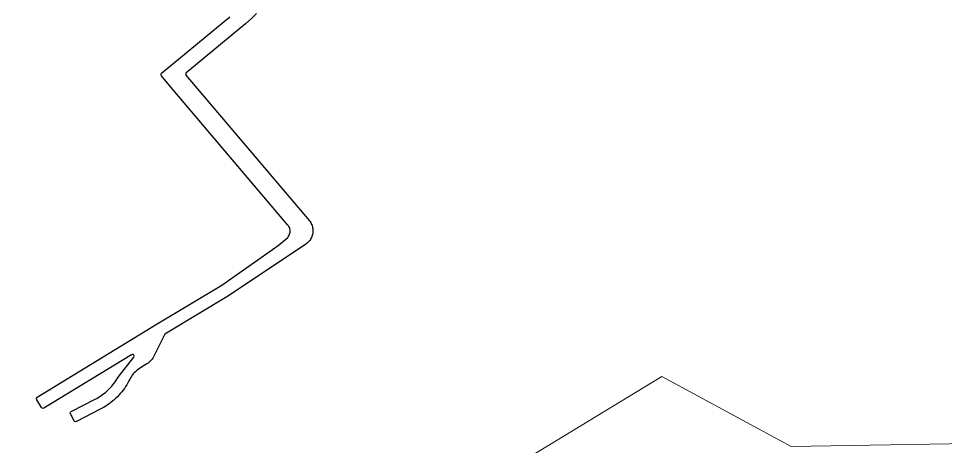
# Model space of a CAD drawing. Header units: millimetres. Extents: x 617751 to 636088, y 68402 to 77988.
# Drawn here: x 624438 to 624953, y 71483 to 71721 of the extents above; entities that cross this region are included whole.
import ezdxf

# ---------------------------------------------------------------- set-up
doc = ezdxf.new("R2010")
doc.units = ezdxf.units.MM
doc.header["$LTSCALE"] = 3
doc.header["$MEASUREMENT"] = 0
doc.layers.add('ALINHAMENTO PREDIAL', color=120, linetype='Continuous')
doc.layers.add('BAIRRO', color=30, linetype='Continuous')

msp = doc.modelspace()

# ---------------------------------------------------------------- linework, layer by layer
at = {"layer": 'ALINHAMENTO PREDIAL'}
msp.add_lwpolyline([(624570.34, 71723.62), (624567.34, 71720.69), (624564.25, 71717.86), (624561.07, 71715.13), (624531.19, 71690.27), (624531.03, 71689.78), (624531.12, 71689.27), (624599.81, 71608.22), (624600.18, 71607.72), (624600.51, 71607.2), (624600.8, 71606.66), (624601.06, 71606.1), (624601.28, 71605.52), (624601.46, 71604.93), (624601.59, 71604.33), (624601.69, 71603.71), (624601.74, 71603.1), (624601.75, 71602.48), (624601.72, 71601.86), (624601.64, 71601.25), (624601.53, 71600.64), (624601.37, 71600.05), (624601.17, 71599.46), (624600.93, 71598.89), (624600.66, 71598.34), (624600.34, 71597.81), (624599.99, 71597.3), (624599.61, 71596.81), (624599.19, 71596.36), (624598.75, 71595.93), (624598.27, 71595.53), (624597.77, 71595.17), (624554.92, 71566.37), (624519.49, 71545.11), (624519.16, 71544.72), (624512.84, 71531.81), (624512.38, 71531.18), (624511.87, 71530.58), (624511.33, 71530.02), (624510.75, 71529.49), (624510.14, 71529.01), (624509.49, 71528.57), (624508.82, 71528.17), (624507.95, 71527.68), (624507.09, 71527.16), (624506.25, 71526.61), (624505.43, 71526.04), (624504.62, 71525.44), (624503.84, 71524.81), (624503.08, 71524.16), (624502.46, 71523.58), (624501.89, 71522.96), (624501.35, 71522.3), (624500.86, 71521.61), (624500.41, 71520.89), (624500.02, 71520.14), (624499.47, 71519.06), (624498.88, 71518), (624498.26, 71516.96), (624497.61, 71515.93), (624496.92, 71514.93), (624496.21, 71513.95), (624495.46, 71513), (624494.68, 71512.07), (624493.87, 71511.16), (624493.04, 71510.29), (624492.17, 71509.43), (624491.31, 71508.64), (624490.42, 71507.87), (624489.5, 71507.12), (624488.56, 71506.41), (624487.6, 71505.73), (624486.62, 71505.08), (624485.62, 71504.46), (624484.6, 71503.87), (624483.56, 71503.32), (624470.29, 71496.51), (624469.78, 71496.4), (624469.29, 71496.56), (624468.94, 71496.94), (624466.97, 71500.78), (624466.86, 71501.28), (624467.02, 71501.78), (624467.41, 71502.12), (624480.68, 71508.93), (624481.54, 71509.39), (624482.38, 71509.88), (624483.21, 71510.39), (624484.03, 71510.93), (624484.82, 71511.5), (624485.6, 71512.09), (624486.36, 71512.7), (624487.1, 71513.34), (624487.81, 71514.01), (624488.53, 71514.72), (624489.23, 71515.45), (624489.9, 71516.2), (624490.55, 71516.98), (624491.18, 71517.77), (624491.77, 71518.59), (624492.34, 71519.42), (624492.89, 71520.27), (624493.41, 71521.14), (624502.23, 71532.37), (624502.35, 71532.87), (624502.2, 71533.36), (624501.83, 71533.72), (624501.32, 71533.84), (624500.83, 71533.69), (624452.24, 71503.95), (624451.75, 71503.8), (624451.24, 71503.92), (624450.87, 71504.28), (624448.2, 71508.64), (624448.05, 71509.14), (624448.17, 71509.64), (624448.53, 71510.02), (624515.12, 71550.79), (624551.03, 71572.34), (624582.48, 71594.5), (624587.73, 71598.93), (624588.06, 71599.35), (624588.36, 71599.8), (624588.6, 71600.28), (624588.8, 71600.78), (624588.94, 71601.3), (624589.03, 71601.83), (624589.06, 71602.36), (624589.04, 71602.9), (624588.97, 71603.43), (624588.84, 71603.95), (624588.66, 71604.46), (624588.42, 71604.94), (624588.14, 71605.4), (624587.82, 71605.83), (624522.9, 71682.41), (624517.53, 71688.96), (624517.32, 71689.43), (624517.37, 71689.94), (624517.66, 71690.36), (624555.54, 71721.8)], dxfattribs=at)
msp.add_lwpolyline([(624570.34, 71723.62), (624567.34, 71720.69), (624564.25, 71717.86), (624561.07, 71715.13), (624531.19, 71690.27), (624531.03, 71689.78), (624531.12, 71689.27), (624599.81, 71608.22), (624600.18, 71607.72), (624600.51, 71607.2), (624600.8, 71606.66), (624601.06, 71606.1), (624601.28, 71605.52), (624601.46, 71604.93), (624601.59, 71604.33), (624601.69, 71603.71), (624601.74, 71603.1), (624601.75, 71602.48), (624601.72, 71601.86), (624601.64, 71601.25), (624601.53, 71600.64), (624601.37, 71600.05), (624601.17, 71599.46), (624600.93, 71598.89), (624600.66, 71598.34), (624600.34, 71597.81), (624599.99, 71597.3), (624599.61, 71596.81), (624599.19, 71596.36), (624598.75, 71595.93), (624598.27, 71595.53), (624597.77, 71595.17), (624554.92, 71566.37), (624519.49, 71545.11), (624519.16, 71544.72), (624512.84, 71531.81), (624512.38, 71531.18), (624511.87, 71530.58), (624511.33, 71530.02), (624510.75, 71529.49), (624510.14, 71529.01), (624509.49, 71528.57), (624508.82, 71528.17), (624507.95, 71527.68), (624507.09, 71527.16), (624506.25, 71526.61), (624505.43, 71526.04), (624504.62, 71525.44), (624503.84, 71524.81), (624503.08, 71524.16), (624502.46, 71523.58), (624501.89, 71522.96), (624501.35, 71522.3), (624500.86, 71521.61), (624500.41, 71520.89), (624500.02, 71520.14), (624499.47, 71519.06), (624498.88, 71518), (624498.26, 71516.96), (624497.61, 71515.93), (624496.92, 71514.93), (624496.21, 71513.95), (624495.46, 71513), (624494.68, 71512.07), (624493.87, 71511.16), (624493.04, 71510.29), (624492.17, 71509.43), (624491.31, 71508.64), (624490.42, 71507.87), (624489.5, 71507.12), (624488.56, 71506.41), (624487.6, 71505.73), (624486.62, 71505.08), (624485.62, 71504.46), (624484.6, 71503.87), (624483.56, 71503.32), (624470.29, 71496.51), (624469.78, 71496.4), (624469.29, 71496.56), (624468.94, 71496.94), (624466.97, 71500.78), (624466.86, 71501.28), (624467.02, 71501.78), (624467.41, 71502.12), (624480.68, 71508.93), (624481.54, 71509.39), (624482.38, 71509.88), (624483.21, 71510.39), (624484.03, 71510.93), (624484.82, 71511.5), (624485.6, 71512.09), (624486.36, 71512.7), (624487.1, 71513.34), (624487.81, 71514.01), (624488.53, 71514.72), (624489.23, 71515.45), (624489.9, 71516.2), (624490.55, 71516.98), (624491.18, 71517.77), (624491.77, 71518.59), (624492.34, 71519.42), (624492.89, 71520.27), (624493.41, 71521.14), (624502.23, 71532.37), (624502.35, 71532.87), (624502.2, 71533.36), (624501.83, 71533.72), (624501.32, 71533.84), (624500.83, 71533.69), (624452.24, 71503.95), (624451.75, 71503.8), (624451.24, 71503.92), (624450.87, 71504.28), (624448.2, 71508.64), (624448.05, 71509.14), (624448.17, 71509.64), (624448.53, 71510.02), (624515.12, 71550.79), (624551.03, 71572.34), (624582.48, 71594.5), (624587.73, 71598.93), (624588.06, 71599.35), (624588.36, 71599.8), (624588.6, 71600.28), (624588.8, 71600.78), (624588.94, 71601.3), (624589.03, 71601.83), (624589.06, 71602.36), (624589.04, 71602.9), (624588.97, 71603.43), (624588.84, 71603.95), (624588.66, 71604.46), (624588.42, 71604.94), (624588.14, 71605.4), (624587.82, 71605.83), (624522.9, 71682.41), (624517.53, 71688.96), (624517.32, 71689.43), (624517.37, 71689.94), (624517.66, 71690.36), (624555.54, 71721.8)], dxfattribs=at)
msp.add_lwpolyline([(624570.34, 71723.62), (624567.34, 71720.69), (624564.25, 71717.86), (624561.07, 71715.13), (624531.19, 71690.27), (624531.03, 71689.78), (624531.12, 71689.27), (624599.81, 71608.22), (624600.18, 71607.72), (624600.51, 71607.2), (624600.8, 71606.66), (624601.06, 71606.1), (624601.28, 71605.52), (624601.46, 71604.93), (624601.59, 71604.33), (624601.69, 71603.71), (624601.74, 71603.1), (624601.75, 71602.48), (624601.72, 71601.86), (624601.64, 71601.25), (624601.53, 71600.64), (624601.37, 71600.05), (624601.17, 71599.46), (624600.93, 71598.89), (624600.66, 71598.34), (624600.34, 71597.81), (624599.99, 71597.3), (624599.61, 71596.81), (624599.19, 71596.36), (624598.75, 71595.93), (624598.27, 71595.53), (624597.77, 71595.17), (624554.92, 71566.37), (624519.49, 71545.11), (624519.16, 71544.72), (624512.84, 71531.81), (624512.38, 71531.18), (624511.87, 71530.58), (624511.33, 71530.02), (624510.75, 71529.49), (624510.14, 71529.01), (624509.49, 71528.57), (624508.82, 71528.17), (624507.95, 71527.68), (624507.09, 71527.16), (624506.25, 71526.61), (624505.43, 71526.04), (624504.62, 71525.44), (624503.84, 71524.81), (624503.08, 71524.16), (624502.46, 71523.58), (624501.89, 71522.96), (624501.35, 71522.3), (624500.86, 71521.61), (624500.41, 71520.89), (624500.02, 71520.14), (624499.47, 71519.06), (624498.88, 71518), (624498.26, 71516.96), (624497.61, 71515.93), (624496.92, 71514.93), (624496.21, 71513.95), (624495.46, 71513), (624494.68, 71512.07), (624493.87, 71511.16), (624493.04, 71510.29), (624492.17, 71509.43), (624491.31, 71508.64), (624490.42, 71507.87), (624489.5, 71507.12), (624488.56, 71506.41), (624487.6, 71505.73), (624486.62, 71505.08), (624485.62, 71504.46), (624484.6, 71503.87), (624483.56, 71503.32), (624470.29, 71496.51), (624469.78, 71496.4), (624469.29, 71496.56), (624468.94, 71496.94), (624466.97, 71500.78), (624466.86, 71501.28), (624467.02, 71501.78), (624467.41, 71502.12), (624480.68, 71508.93), (624481.54, 71509.39), (624482.38, 71509.88), (624483.21, 71510.39), (624484.03, 71510.93), (624484.82, 71511.5), (624485.6, 71512.09), (624486.36, 71512.7), (624487.1, 71513.34), (624487.81, 71514.01), (624488.53, 71514.72), (624489.23, 71515.45), (624489.9, 71516.2), (624490.55, 71516.98), (624491.18, 71517.77), (624491.77, 71518.59), (624492.34, 71519.42), (624492.89, 71520.27), (624493.41, 71521.14), (624502.23, 71532.37), (624502.35, 71532.87), (624502.2, 71533.36), (624501.83, 71533.72), (624501.32, 71533.84), (624500.83, 71533.69), (624452.24, 71503.95), (624451.75, 71503.8), (624451.24, 71503.92), (624450.87, 71504.28), (624448.2, 71508.64), (624448.05, 71509.14), (624448.17, 71509.64), (624448.53, 71510.02), (624515.12, 71550.79), (624551.03, 71572.34), (624582.48, 71594.5), (624587.73, 71598.93), (624588.06, 71599.35), (624588.36, 71599.8), (624588.6, 71600.28), (624588.8, 71600.78), (624588.94, 71601.3), (624589.03, 71601.83), (624589.06, 71602.36), (624589.04, 71602.9), (624588.97, 71603.43), (624588.84, 71603.95), (624588.66, 71604.46), (624588.42, 71604.94), (624588.14, 71605.4), (624587.82, 71605.83), (624522.9, 71682.41), (624517.53, 71688.96), (624517.32, 71689.43), (624517.37, 71689.94), (624517.66, 71690.36), (624555.54, 71721.8)], dxfattribs=at)
msp.add_lwpolyline([(624570.34, 71723.62), (624567.34, 71720.69), (624564.25, 71717.86), (624561.07, 71715.13), (624531.19, 71690.27), (624531.03, 71689.78), (624531.12, 71689.27), (624599.81, 71608.22), (624600.18, 71607.72), (624600.51, 71607.2), (624600.8, 71606.66), (624601.06, 71606.1), (624601.28, 71605.52), (624601.46, 71604.93), (624601.59, 71604.33), (624601.69, 71603.71), (624601.74, 71603.1), (624601.75, 71602.48), (624601.72, 71601.86), (624601.64, 71601.25), (624601.53, 71600.64), (624601.37, 71600.05), (624601.17, 71599.46), (624600.93, 71598.89), (624600.66, 71598.34), (624600.34, 71597.81), (624599.99, 71597.3), (624599.61, 71596.81), (624599.19, 71596.36), (624598.75, 71595.93), (624598.27, 71595.53), (624597.77, 71595.17), (624554.92, 71566.37), (624519.49, 71545.11), (624519.16, 71544.72), (624512.84, 71531.81), (624512.38, 71531.18), (624511.87, 71530.58), (624511.33, 71530.02), (624510.75, 71529.49), (624510.14, 71529.01), (624509.49, 71528.57), (624508.82, 71528.17), (624507.95, 71527.68), (624507.09, 71527.16), (624506.25, 71526.61), (624505.43, 71526.04), (624504.62, 71525.44), (624503.84, 71524.81), (624503.08, 71524.16), (624502.46, 71523.58), (624501.89, 71522.96), (624501.35, 71522.3), (624500.86, 71521.61), (624500.41, 71520.89), (624500.02, 71520.14), (624499.47, 71519.06), (624498.88, 71518), (624498.26, 71516.96), (624497.61, 71515.93), (624496.92, 71514.93), (624496.21, 71513.95), (624495.46, 71513), (624494.68, 71512.07), (624493.87, 71511.16), (624493.04, 71510.29), (624492.17, 71509.43), (624491.31, 71508.64), (624490.42, 71507.87), (624489.5, 71507.12), (624488.56, 71506.41), (624487.6, 71505.73), (624486.62, 71505.08), (624485.62, 71504.46), (624484.6, 71503.87), (624483.56, 71503.32), (624470.29, 71496.51), (624469.78, 71496.4), (624469.29, 71496.56), (624468.94, 71496.94), (624466.97, 71500.78), (624466.86, 71501.28), (624467.02, 71501.78), (624467.41, 71502.12), (624480.68, 71508.93), (624481.54, 71509.39), (624482.38, 71509.88), (624483.21, 71510.39), (624484.03, 71510.93), (624484.82, 71511.5), (624485.6, 71512.09), (624486.36, 71512.7), (624487.1, 71513.34), (624487.81, 71514.01), (624488.53, 71514.72), (624489.23, 71515.45), (624489.9, 71516.2), (624490.55, 71516.98), (624491.18, 71517.77), (624491.77, 71518.59), (624492.34, 71519.42), (624492.89, 71520.27), (624493.41, 71521.14), (624502.23, 71532.37), (624502.35, 71532.87), (624502.2, 71533.36), (624501.83, 71533.72), (624501.32, 71533.84), (624500.83, 71533.69), (624452.24, 71503.95), (624451.75, 71503.8), (624451.24, 71503.92), (624450.87, 71504.28), (624448.2, 71508.64), (624448.05, 71509.14), (624448.17, 71509.64), (624448.53, 71510.02), (624515.12, 71550.79), (624551.03, 71572.34), (624582.48, 71594.5), (624587.73, 71598.93), (624588.06, 71599.35), (624588.36, 71599.8), (624588.6, 71600.28), (624588.8, 71600.78), (624588.94, 71601.3), (624589.03, 71601.83), (624589.06, 71602.36), (624589.04, 71602.9), (624588.97, 71603.43), (624588.84, 71603.95), (624588.66, 71604.46), (624588.42, 71604.94), (624588.14, 71605.4), (624587.82, 71605.83), (624522.9, 71682.41), (624517.53, 71688.96), (624517.32, 71689.43), (624517.37, 71689.94), (624517.66, 71690.36), (624555.54, 71721.8)], dxfattribs=at)
msp.add_lwpolyline([(624570.34, 71723.62), (624567.34, 71720.69), (624564.25, 71717.86), (624561.07, 71715.13), (624531.19, 71690.27), (624531.03, 71689.78), (624531.12, 71689.27), (624599.81, 71608.22), (624600.18, 71607.72), (624600.51, 71607.2), (624600.8, 71606.66), (624601.06, 71606.1), (624601.28, 71605.52), (624601.46, 71604.93), (624601.59, 71604.33), (624601.69, 71603.71), (624601.74, 71603.1), (624601.75, 71602.48), (624601.72, 71601.86), (624601.64, 71601.25), (624601.53, 71600.64), (624601.37, 71600.05), (624601.17, 71599.46), (624600.93, 71598.89), (624600.66, 71598.34), (624600.34, 71597.81), (624599.99, 71597.3), (624599.61, 71596.81), (624599.19, 71596.36), (624598.75, 71595.93), (624598.27, 71595.53), (624597.77, 71595.17), (624554.92, 71566.37), (624519.49, 71545.11), (624519.16, 71544.72), (624512.84, 71531.81), (624512.38, 71531.18), (624511.87, 71530.58), (624511.33, 71530.02), (624510.75, 71529.49), (624510.14, 71529.01), (624509.49, 71528.57), (624508.82, 71528.17), (624507.95, 71527.68), (624507.09, 71527.16), (624506.25, 71526.61), (624505.43, 71526.04), (624504.62, 71525.44), (624503.84, 71524.81), (624503.08, 71524.16), (624502.46, 71523.58), (624501.89, 71522.96), (624501.35, 71522.3), (624500.86, 71521.61), (624500.41, 71520.89), (624500.02, 71520.14), (624499.47, 71519.06), (624498.88, 71518), (624498.26, 71516.96), (624497.61, 71515.93), (624496.92, 71514.93), (624496.21, 71513.95), (624495.46, 71513), (624494.68, 71512.07), (624493.87, 71511.16), (624493.04, 71510.29), (624492.17, 71509.43), (624491.31, 71508.64), (624490.42, 71507.87), (624489.5, 71507.12), (624488.56, 71506.41), (624487.6, 71505.73), (624486.62, 71505.08), (624485.62, 71504.46), (624484.6, 71503.87), (624483.56, 71503.32), (624470.29, 71496.51), (624469.78, 71496.4), (624469.29, 71496.56), (624468.94, 71496.94), (624466.97, 71500.78), (624466.86, 71501.28), (624467.02, 71501.78), (624467.41, 71502.12), (624480.68, 71508.93), (624481.54, 71509.39), (624482.38, 71509.88), (624483.21, 71510.39), (624484.03, 71510.93), (624484.82, 71511.5), (624485.6, 71512.09), (624486.36, 71512.7), (624487.1, 71513.34), (624487.81, 71514.01), (624488.53, 71514.72), (624489.23, 71515.45), (624489.9, 71516.2), (624490.55, 71516.98), (624491.18, 71517.77), (624491.77, 71518.59), (624492.34, 71519.42), (624492.89, 71520.27), (624493.41, 71521.14), (624502.23, 71532.37), (624502.35, 71532.87), (624502.2, 71533.36), (624501.83, 71533.72), (624501.32, 71533.84), (624500.83, 71533.69), (624452.24, 71503.95), (624451.75, 71503.8), (624451.24, 71503.92), (624450.87, 71504.28), (624448.2, 71508.64), (624448.05, 71509.14), (624448.17, 71509.64), (624448.53, 71510.02), (624515.12, 71550.79), (624551.03, 71572.34), (624582.48, 71594.5), (624587.73, 71598.93), (624588.06, 71599.35), (624588.36, 71599.8), (624588.6, 71600.28), (624588.8, 71600.78), (624588.94, 71601.3), (624589.03, 71601.83), (624589.06, 71602.36), (624589.04, 71602.9), (624588.97, 71603.43), (624588.84, 71603.95), (624588.66, 71604.46), (624588.42, 71604.94), (624588.14, 71605.4), (624587.82, 71605.83), (624522.9, 71682.41), (624517.53, 71688.96), (624517.32, 71689.43), (624517.37, 71689.94), (624517.66, 71690.36), (624555.54, 71721.8)], dxfattribs=at)
msp.add_lwpolyline([(624570.34, 71723.62), (624567.34, 71720.69), (624564.25, 71717.86), (624561.07, 71715.13), (624531.19, 71690.27), (624531.03, 71689.78), (624531.12, 71689.27), (624599.81, 71608.22), (624600.18, 71607.72), (624600.51, 71607.2), (624600.8, 71606.66), (624601.06, 71606.1), (624601.28, 71605.52), (624601.46, 71604.93), (624601.59, 71604.33), (624601.69, 71603.71), (624601.74, 71603.1), (624601.75, 71602.48), (624601.72, 71601.86), (624601.64, 71601.25), (624601.53, 71600.64), (624601.37, 71600.05), (624601.17, 71599.46), (624600.93, 71598.89), (624600.66, 71598.34), (624600.34, 71597.81), (624599.99, 71597.3), (624599.61, 71596.81), (624599.19, 71596.36), (624598.75, 71595.93), (624598.27, 71595.53), (624597.77, 71595.17), (624554.92, 71566.37), (624519.49, 71545.11), (624519.16, 71544.72), (624512.84, 71531.81), (624512.38, 71531.18), (624511.87, 71530.58), (624511.33, 71530.02), (624510.75, 71529.49), (624510.14, 71529.01), (624509.49, 71528.57), (624508.82, 71528.17), (624507.95, 71527.68), (624507.09, 71527.16), (624506.25, 71526.61), (624505.43, 71526.04), (624504.62, 71525.44), (624503.84, 71524.81), (624503.08, 71524.16), (624502.46, 71523.58), (624501.89, 71522.96), (624501.35, 71522.3), (624500.86, 71521.61), (624500.41, 71520.89), (624500.02, 71520.14), (624499.47, 71519.06), (624498.88, 71518), (624498.26, 71516.96), (624497.61, 71515.93), (624496.92, 71514.93), (624496.21, 71513.95), (624495.46, 71513), (624494.68, 71512.07), (624493.87, 71511.16), (624493.04, 71510.29), (624492.17, 71509.43), (624491.31, 71508.64), (624490.42, 71507.87), (624489.5, 71507.12), (624488.56, 71506.41), (624487.6, 71505.73), (624486.62, 71505.08), (624485.62, 71504.46), (624484.6, 71503.87), (624483.56, 71503.32), (624470.29, 71496.51), (624469.78, 71496.4), (624469.29, 71496.56), (624468.94, 71496.94), (624466.97, 71500.78), (624466.86, 71501.28), (624467.02, 71501.78), (624467.41, 71502.12), (624480.68, 71508.93), (624481.54, 71509.39), (624482.38, 71509.88), (624483.21, 71510.39), (624484.03, 71510.93), (624484.82, 71511.5), (624485.6, 71512.09), (624486.36, 71512.7), (624487.1, 71513.34), (624487.81, 71514.01), (624488.53, 71514.72), (624489.23, 71515.45), (624489.9, 71516.2), (624490.55, 71516.98), (624491.18, 71517.77), (624491.77, 71518.59), (624492.34, 71519.42), (624492.89, 71520.27), (624493.41, 71521.14), (624502.23, 71532.37), (624502.35, 71532.87), (624502.2, 71533.36), (624501.83, 71533.72), (624501.32, 71533.84), (624500.83, 71533.69), (624452.24, 71503.95), (624451.75, 71503.8), (624451.24, 71503.92), (624450.87, 71504.28), (624448.2, 71508.64), (624448.05, 71509.14), (624448.17, 71509.64), (624448.53, 71510.02), (624515.12, 71550.79), (624551.03, 71572.34), (624582.48, 71594.5), (624587.73, 71598.93), (624588.06, 71599.35), (624588.36, 71599.8), (624588.6, 71600.28), (624588.8, 71600.78), (624588.94, 71601.3), (624589.03, 71601.83), (624589.06, 71602.36), (624589.04, 71602.9), (624588.97, 71603.43), (624588.84, 71603.95), (624588.66, 71604.46), (624588.42, 71604.94), (624588.14, 71605.4), (624587.82, 71605.83), (624522.9, 71682.41), (624517.53, 71688.96), (624517.32, 71689.43), (624517.37, 71689.94), (624517.66, 71690.36), (624555.54, 71721.8)], dxfattribs=at)
msp.add_lwpolyline([(624570.34, 71723.62), (624567.34, 71720.69), (624564.25, 71717.86), (624561.07, 71715.13), (624531.19, 71690.27), (624531.03, 71689.78), (624531.12, 71689.27), (624599.81, 71608.22), (624600.18, 71607.72), (624600.51, 71607.2), (624600.8, 71606.66), (624601.06, 71606.1), (624601.28, 71605.52), (624601.46, 71604.93), (624601.59, 71604.33), (624601.69, 71603.71), (624601.74, 71603.1), (624601.75, 71602.48), (624601.72, 71601.86), (624601.64, 71601.25), (624601.53, 71600.64), (624601.37, 71600.05), (624601.17, 71599.46), (624600.93, 71598.89), (624600.66, 71598.34), (624600.34, 71597.81), (624599.99, 71597.3), (624599.61, 71596.81), (624599.19, 71596.36), (624598.75, 71595.93), (624598.27, 71595.53), (624597.77, 71595.17), (624554.92, 71566.37), (624519.49, 71545.11), (624519.16, 71544.72), (624512.84, 71531.81), (624512.38, 71531.18), (624511.87, 71530.58), (624511.33, 71530.02), (624510.75, 71529.49), (624510.14, 71529.01), (624509.49, 71528.57), (624508.82, 71528.17), (624507.95, 71527.68), (624507.09, 71527.16), (624506.25, 71526.61), (624505.43, 71526.04), (624504.62, 71525.44), (624503.84, 71524.81), (624503.08, 71524.16), (624502.46, 71523.58), (624501.89, 71522.96), (624501.35, 71522.3), (624500.86, 71521.61), (624500.41, 71520.89), (624500.02, 71520.14), (624499.47, 71519.06), (624498.88, 71518), (624498.26, 71516.96), (624497.61, 71515.93), (624496.92, 71514.93), (624496.21, 71513.95), (624495.46, 71513), (624494.68, 71512.07), (624493.87, 71511.16), (624493.04, 71510.29), (624492.17, 71509.43), (624491.31, 71508.64), (624490.42, 71507.87), (624489.5, 71507.12), (624488.56, 71506.41), (624487.6, 71505.73), (624486.62, 71505.08), (624485.62, 71504.46), (624484.6, 71503.87), (624483.56, 71503.32), (624470.29, 71496.51), (624469.78, 71496.4), (624469.29, 71496.56), (624468.94, 71496.94), (624466.97, 71500.78), (624466.86, 71501.28), (624467.02, 71501.78), (624467.41, 71502.12), (624480.68, 71508.93), (624481.54, 71509.39), (624482.38, 71509.88), (624483.21, 71510.39), (624484.03, 71510.93), (624484.82, 71511.5), (624485.6, 71512.09), (624486.36, 71512.7), (624487.1, 71513.34), (624487.81, 71514.01), (624488.53, 71514.72), (624489.23, 71515.45), (624489.9, 71516.2), (624490.55, 71516.98), (624491.18, 71517.77), (624491.77, 71518.59), (624492.34, 71519.42), (624492.89, 71520.27), (624493.41, 71521.14), (624502.23, 71532.37), (624502.35, 71532.87), (624502.2, 71533.36), (624501.83, 71533.72), (624501.32, 71533.84), (624500.83, 71533.69), (624452.24, 71503.95), (624451.75, 71503.8), (624451.24, 71503.92), (624450.87, 71504.28), (624448.2, 71508.64), (624448.05, 71509.14), (624448.17, 71509.64), (624448.53, 71510.02), (624515.12, 71550.79), (624551.03, 71572.34), (624582.48, 71594.5), (624587.73, 71598.93), (624588.06, 71599.35), (624588.36, 71599.8), (624588.6, 71600.28), (624588.8, 71600.78), (624588.94, 71601.3), (624589.03, 71601.83), (624589.06, 71602.36), (624589.04, 71602.9), (624588.97, 71603.43), (624588.84, 71603.95), (624588.66, 71604.46), (624588.42, 71604.94), (624588.14, 71605.4), (624587.82, 71605.83), (624522.9, 71682.41), (624517.53, 71688.96), (624517.32, 71689.43), (624517.37, 71689.94), (624517.66, 71690.36), (624555.54, 71721.8)], dxfattribs=at)
msp.add_lwpolyline([(624570.34, 71723.62), (624567.34, 71720.69), (624564.25, 71717.86), (624561.07, 71715.13), (624531.19, 71690.27), (624531.03, 71689.78), (624531.12, 71689.27), (624599.81, 71608.22), (624600.18, 71607.72), (624600.51, 71607.2), (624600.8, 71606.66), (624601.06, 71606.1), (624601.28, 71605.52), (624601.46, 71604.93), (624601.59, 71604.33), (624601.69, 71603.71), (624601.74, 71603.1), (624601.75, 71602.48), (624601.72, 71601.86), (624601.64, 71601.25), (624601.53, 71600.64), (624601.37, 71600.05), (624601.17, 71599.46), (624600.93, 71598.89), (624600.66, 71598.34), (624600.34, 71597.81), (624599.99, 71597.3), (624599.61, 71596.81), (624599.19, 71596.36), (624598.75, 71595.93), (624598.27, 71595.53), (624597.77, 71595.17), (624554.92, 71566.37), (624519.49, 71545.11), (624519.16, 71544.72), (624512.84, 71531.81), (624512.38, 71531.18), (624511.87, 71530.58), (624511.33, 71530.02), (624510.75, 71529.49), (624510.14, 71529.01), (624509.49, 71528.57), (624508.82, 71528.17), (624507.95, 71527.68), (624507.09, 71527.16), (624506.25, 71526.61), (624505.43, 71526.04), (624504.62, 71525.44), (624503.84, 71524.81), (624503.08, 71524.16), (624502.46, 71523.58), (624501.89, 71522.96), (624501.35, 71522.3), (624500.86, 71521.61), (624500.41, 71520.89), (624500.02, 71520.14), (624499.47, 71519.06), (624498.88, 71518), (624498.26, 71516.96), (624497.61, 71515.93), (624496.92, 71514.93), (624496.21, 71513.95), (624495.46, 71513), (624494.68, 71512.07), (624493.87, 71511.16), (624493.04, 71510.29), (624492.17, 71509.43), (624491.31, 71508.64), (624490.42, 71507.87), (624489.5, 71507.12), (624488.56, 71506.41), (624487.6, 71505.73), (624486.62, 71505.08), (624485.62, 71504.46), (624484.6, 71503.87), (624483.56, 71503.32), (624470.29, 71496.51), (624469.78, 71496.4), (624469.29, 71496.56), (624468.94, 71496.94), (624466.97, 71500.78), (624466.86, 71501.28), (624467.02, 71501.78), (624467.41, 71502.12), (624480.68, 71508.93), (624481.54, 71509.39), (624482.38, 71509.88), (624483.21, 71510.39), (624484.03, 71510.93), (624484.82, 71511.5), (624485.6, 71512.09), (624486.36, 71512.7), (624487.1, 71513.34), (624487.81, 71514.01), (624488.53, 71514.72), (624489.23, 71515.45), (624489.9, 71516.2), (624490.55, 71516.98), (624491.18, 71517.77), (624491.77, 71518.59), (624492.34, 71519.42), (624492.89, 71520.27), (624493.41, 71521.14), (624502.23, 71532.37), (624502.35, 71532.87), (624502.2, 71533.36), (624501.83, 71533.72), (624501.32, 71533.84), (624500.83, 71533.69), (624452.24, 71503.95), (624451.75, 71503.8), (624451.24, 71503.92), (624450.87, 71504.28), (624448.2, 71508.64), (624448.05, 71509.14), (624448.17, 71509.64), (624448.53, 71510.02), (624515.12, 71550.79), (624551.03, 71572.34), (624582.48, 71594.5), (624587.73, 71598.93), (624588.06, 71599.35), (624588.36, 71599.8), (624588.6, 71600.28), (624588.8, 71600.78), (624588.94, 71601.3), (624589.03, 71601.83), (624589.06, 71602.36), (624589.04, 71602.9), (624588.97, 71603.43), (624588.84, 71603.95), (624588.66, 71604.46), (624588.42, 71604.94), (624588.14, 71605.4), (624587.82, 71605.83), (624522.9, 71682.41), (624517.53, 71688.96), (624517.32, 71689.43), (624517.37, 71689.94), (624517.66, 71690.36), (624555.54, 71721.8)], dxfattribs=at)
at = {"layer": 'BAIRRO', "lineweight": 20}
for points in [[(623906.65, 71661.57), (624031.65, 71676.57), (624174.65, 71654.57), (624210.65, 71605.57), (624184.65, 71526.57), (624082.65, 71462.57), (624008.65, 71395.57), (624066.65, 71383.57), (624183.65, 71394.57), (624255.65, 71360.57), (624354.65, 71342.57), (624476.65, 71368.57), (624557.65, 71411.57), (624658.65, 71399.57), (624718.65, 71474.57), (624795.65, 71521.57), (624867.65, 71482.57), (624988.65, 71484.57)], [(624988.65, 71484.57), (624867.65, 71482.57), (624795.65, 71521.57), (624718.65, 71474.57), (624658.65, 71399.57), (624557.65, 71411.57), (624476.65, 71368.57), (624354.65, 71342.57), (624255.65, 71360.57), (624183.65, 71394.57), (624066.65, 71383.57), (624008.65, 71395.57), (624082.65, 71462.57), (624184.65, 71526.57), (624210.65, 71605.57), (624174.65, 71654.57), (624031.65, 71676.57), (623906.65, 71661.57)]]:
    msp.add_lwpolyline(points, dxfattribs=at)

doc.saveas('drawing.dxf')
